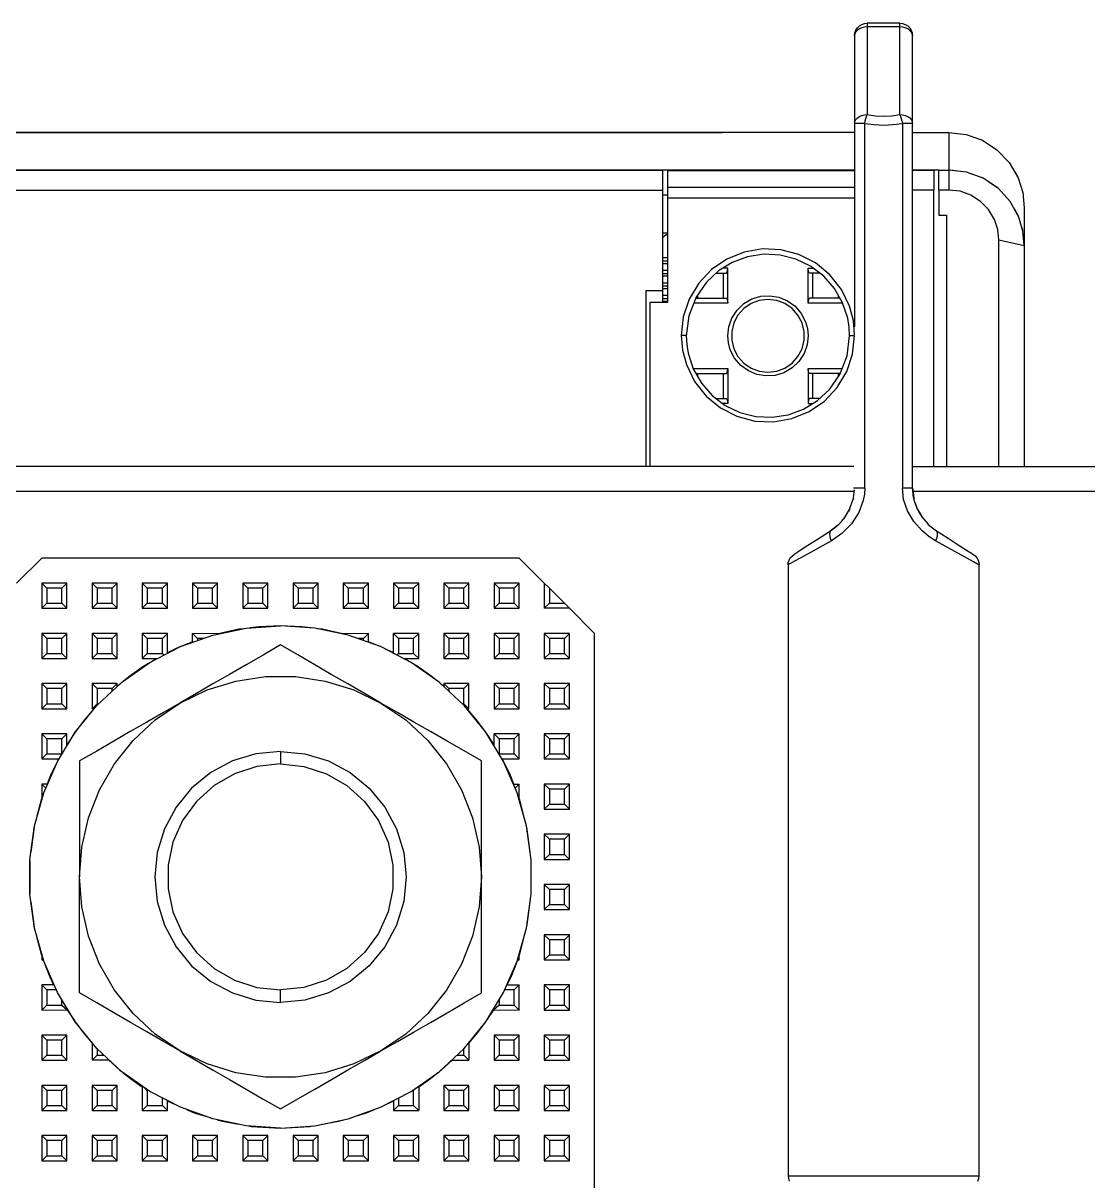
# Model space of a CAD drawing. Header units: millimetres. Extents: x 0 to 149, y 0 to 235.
# Drawn here: x 64.26 to 106.63, y 189.2 to 235.3 of the extents above; entities that cross this region are included whole.
import ezdxf

# ---------------------------------------------------------------- set-up
doc = ezdxf.new("R2010")
doc.units = ezdxf.units.MM

# ---------------------------------------------------------------- blocks, each defined once
blk = doc.blocks.new('CHINT_eff9f46a43ee547783ba41a7551f6a23_FACE_0')
at = {"color": 7, "linetype": 'CONTINUOUS', "true_color": 0x40d9ff}
for p, q in [((99.15, 235.3), (97.85, 235.3)), ((97.752, 216.793), (97.752, 231.308)), ((99.248, 231.308), (99.248, 216.793)), ((97.35, 230.95), (51.65, 230.95)), ((57.25, 230.95), (91.75, 230.95)), ((91.75, 230.95), (92.084, 230.95)), ((91.75, 230.95), (91.75, 230.95)), ((97.35, 229.45), (51.65, 229.45)), ((59.3, 229.45), (89.7, 229.45)), ((89.9, 229.45), (89.7, 229.45)), ((89.7, 229.45), (89.7, 228.653)), ((97.35, 229.45), (89.7, 229.45)), ((89.9, 229.45), (97.35, 229.45)), ((59.3, 228.653), (89.7, 228.653)), ((89.9, 228.45), (89.7, 228.45)), ((89.7, 226.95), (89.9, 226.95)), ((89.9, 225.95), (89.7, 225.95)), ((89.7, 225.835), (89.9, 225.835)), ((89.9, 225.719), (89.7, 225.719)), ((89.9, 225.45), (89.7, 225.45)), ((89.7, 225.335), (89.9, 225.335)), ((89.9, 225.219), (89.7, 225.219)), ((92.114, 225.35), (92.114, 224.35)), ((95.686, 224.35), (95.686, 225.35)), ((89.9, 224.95), (89.7, 224.95)), ((89.7, 224.835), (89.9, 224.835)), ((89.9, 224.719), (89.7, 224.719)), ((89.9, 224.45), (89.7, 224.45)), ((89.7, 224.335), (89.9, 224.335)), ((89.9, 224.219), (89.7, 224.219)), ((91.092, 224.468), (91.092, 224.35)), ((96.708, 224.35), (96.708, 224.454)), ((91.092, 221.35), (91.092, 221.246)), ((92.114, 221.35), (92.114, 220.35)), ((95.686, 220.35), (95.686, 221.35)), ((96.708, 221.232), (96.708, 221.35)), ((97.315, 217.65), (51.685, 217.65)), ((97.333, 216.656), (51.667, 216.656)), ((97.3, 216.374), (97.293, 216.338)), ((99.665, 216.656), (99.659, 216.656)), ((99.846, 215.948), (99.707, 216.338)), ((97.154, 215.948), (97.1, 215.855)), ((100.05, 215.61), (99.9, 215.855)), ((96.95, 215.61), (96.816, 215.451)), ((100.292, 215.331), (100.184, 215.451)), ((100.248, 215.375), (100.278, 215.343)), ((94.7, 213.727), (94.7, 189.4)), ((102.3, 189.4), (102.3, 213.727)), ((65.2, 212.8), (65, 213)), ((66, 213), (65, 213)), ((65, 213), (65, 212)), ((65.8, 212.8), (66, 213)), ((66, 212), (66, 213)), ((67.2, 212.8), (67, 213)), ((68, 213), (67, 213)), ((67, 213), (67, 212)), ((67.8, 212.8), (68, 213)), ((68, 212), (68, 213)), ((69.2, 212.8), (69, 213)), ((70, 213), (69, 213)), ((69, 213), (69, 212)), ((69.8, 212.8), (70, 213)), ((70, 212), (70, 213)), ((71.2, 212.8), (71, 213)), ((72, 213), (71, 213)), ((71, 213), (71, 212)), ((71.8, 212.8), (72, 213)), ((72, 212), (72, 213)), ((73.2, 212.8), (73, 213)), ((74, 213), (73, 213)), ((73, 213), (73, 212)), ((73.8, 212.8), (74, 213)), ((74, 212), (74, 213)), ((75.2, 212.8), (75, 213)), ((76, 213), (75, 213)), ((75, 213), (75, 212)), ((75.8, 212.8), (76, 213)), ((76, 212), (76, 213)), ((77.2, 212.8), (77, 213)), ((78, 213), (77, 213)), ((77, 213), (77, 212)), ((77.8, 212.8), (78, 213)), ((78, 212), (78, 213)), ((79.2, 212.8), (79, 213)), ((80, 213), (79, 213)), ((79, 213), (79, 212)), ((79.8, 212.8), (80, 213)), ((80, 212), (80, 213)), ((81.2, 212.8), (81, 213)), ((82, 213), (81, 213)), ((81, 213), (81, 212)), ((81.8, 212.8), (82, 213)), ((82, 212), (82, 213)), ((83.2, 212.8), (83, 213)), ((84, 213), (83, 213)), ((83, 213), (83, 212)), ((83.8, 212.8), (84, 213)), ((84, 212), (84, 213)), ((65.8, 212.8), (65.2, 212.8)), ((65.2, 212.8), (65.2, 212.2)), ((65.8, 212.2), (65.8, 212.8)), ((67.8, 212.8), (67.2, 212.8)), ((67.2, 212.8), (67.2, 212.2)), ((67.8, 212.2), (67.8, 212.8)), ((69.8, 212.8), (69.2, 212.8)), ((69.2, 212.8), (69.2, 212.2)), ((69.8, 212.2), (69.8, 212.8)), ((71.8, 212.8), (71.2, 212.8)), ((71.2, 212.8), (71.2, 212.2)), ((71.8, 212.2), (71.8, 212.8)), ((73.8, 212.8), (73.2, 212.8)), ((73.2, 212.8), (73.2, 212.2)), ((73.8, 212.2), (73.8, 212.8)), ((75.8, 212.8), (75.2, 212.8)), ((75.2, 212.8), (75.2, 212.2)), ((75.8, 212.2), (75.8, 212.8)), ((77.8, 212.8), (77.2, 212.8)), ((77.2, 212.8), (77.2, 212.2)), ((77.8, 212.2), (77.8, 212.8)), ((79.8, 212.8), (79.2, 212.8)), ((79.2, 212.8), (79.2, 212.2)), ((79.8, 212.2), (79.8, 212.8)), ((81.8, 212.8), (81.2, 212.8)), ((81.2, 212.8), (81.2, 212.2)), ((81.8, 212.2), (81.8, 212.8)), ((83.8, 212.8), (83.2, 212.8)), ((83.2, 212.8), (83.2, 212.2)), ((83.8, 212.2), (83.8, 212.8)), ((85.2, 212.8), (85.8, 212.2)), ((85.2, 212.8), (85.2, 212.2)), ((65.2, 212.2), (65, 212)), ((65.2, 212.2), (65.8, 212.2)), ((65.8, 212.2), (66, 212)), ((67.2, 212.2), (67, 212)), ((67.2, 212.2), (67.8, 212.2)), ((67.8, 212.2), (68, 212)), ((69.2, 212.2), (69, 212)), ((69.2, 212.2), (69.8, 212.2)), ((69.8, 212.2), (70, 212)), ((71.2, 212.2), (71, 212)), ((71.2, 212.2), (71.8, 212.2)), ((71.8, 212.2), (72, 212)), ((73.2, 212.2), (73, 212)), ((73.2, 212.2), (73.8, 212.2)), ((73.8, 212.2), (74, 212)), ((75.2, 212.2), (75, 212)), ((75.2, 212.2), (75.8, 212.2)), ((75.8, 212.2), (76, 212)), ((77.2, 212.2), (77, 212)), ((77.2, 212.2), (77.8, 212.2)), ((77.8, 212.2), (78, 212)), ((79.2, 212.2), (79, 212)), ((79.2, 212.2), (79.8, 212.2)), ((79.8, 212.2), (80, 212)), ((81.2, 212.2), (81, 212)), ((81.2, 212.2), (81.8, 212.2)), ((81.8, 212.2), (82, 212)), ((83.2, 212.2), (83, 212)), ((83.2, 212.2), (83.8, 212.2)), ((83.8, 212.2), (84, 212)), ((85.2, 212.2), (85, 212)), ((85.2, 212.2), (85.8, 212.2)), ((65, 212), (66, 212)), ((67, 212), (68, 212)), ((69, 212), (70, 212)), ((71, 212), (72, 212)), ((73, 212), (74, 212)), ((75, 212), (76, 212)), ((77, 212), (78, 212)), ((79, 212), (80, 212)), ((81, 212), (82, 212)), ((83, 212), (84, 212)), ((65.2, 210.8), (65, 211)), ((66, 211), (65, 211)), ((65, 211), (65, 210)), ((65.8, 210.8), (65.2, 210.8)), ((65.2, 210.8), (65.2, 210.2)), ((65.8, 210.8), (66, 211)), ((65.8, 210.2), (65.8, 210.8)), ((66, 210), (66, 211)), ((67.2, 210.8), (67, 211)), ((68, 211), (67, 211)), ((67, 211), (67, 210)), ((67.8, 210.8), (67.2, 210.8)), ((67.2, 210.8), (67.2, 210.2)), ((67.8, 210.8), (68, 211)), ((67.8, 210.2), (67.8, 210.8)), ((68, 210), (68, 211)), ((69.2, 210.8), (69, 211)), ((69, 211), (69, 210)), ((70, 211), (69, 211)), ((69.8, 210.8), (69.2, 210.8)), ((69.2, 210.8), (69.2, 210.2)), ((69.8, 210.8), (70, 211)), ((69.8, 210.2), (69.8, 210.8)), ((71.2, 210.8), (71, 211)), ((72.027, 210.989), (71, 211)), ((71.439, 210.8), (71.2, 210.8)), ((71.2, 210.8), (71.2, 210.715)), ((72.005, 210.971), (72.027, 210.989)), ((72.027, 210.976), (72.027, 210.989)), ((78, 211), (76.973, 210.989)), ((76.995, 210.971), (76.973, 210.989)), ((76.973, 210.989), (76.973, 210.976)), ((77.8, 210.8), (77.561, 210.8)), ((77.8, 210.8), (78, 211)), ((77.8, 210.715), (77.8, 210.8)), ((79.2, 210.8), (79, 211)), ((80, 211), (79, 211)), ((79.8, 210.8), (79.2, 210.8)), ((79.2, 210.8), (79.2, 210.2)), ((79.8, 210.8), (80, 211)), ((79.8, 210.2), (79.8, 210.8)), ((80, 210), (80, 211)), ((81.2, 210.8), (81, 211)), ((82, 211), (81, 211)), ((81, 211), (81, 210)), ((81.8, 210.8), (81.2, 210.8)), ((81.2, 210.8), (81.2, 210.2)), ((81.8, 210.8), (82, 211)), ((81.8, 210.2), (81.8, 210.8)), ((82, 210), (82, 211)), ((83.2, 210.8), (83, 211)), ((84, 211), (83, 211)), ((83, 211), (83, 210)), ((83.8, 210.8), (83.2, 210.8)), ((83.2, 210.8), (83.2, 210.2)), ((83.8, 210.8), (84, 211)), ((83.8, 210.2), (83.8, 210.8)), ((84, 210), (84, 211)), ((85.2, 210.8), (85, 211)), ((86, 211), (85, 211)), ((85, 211), (85, 210)), ((85.8, 210.8), (85.2, 210.8)), ((85.2, 210.8), (85.2, 210.2)), ((85.8, 210.8), (86, 211)), ((85.8, 210.2), (85.8, 210.8)), ((86, 210), (86, 211)), ((65.2, 210.2), (65, 210)), ((65, 210), (66, 210)), ((65.2, 210.2), (65.8, 210.2)), ((65.8, 210.2), (66, 210)), ((67.2, 210.2), (67, 210)), ((67, 210), (68, 210)), ((67.2, 210.2), (67.8, 210.2)), ((67.8, 210.2), (68, 210)), ((69.2, 210.2), (69, 210)), ((69, 210), (69.569, 210)), ((69.2, 210.2), (69.8, 210.2)), ((69.369, 209.878), (69.569, 210)), ((69.569, 210), (69.605, 210)), ((69.8, 210.2), (69.865, 210.135)), ((79.2, 210.2), (79.135, 210.135)), ((79.2, 210.2), (79.8, 210.2)), ((79.395, 210), (79.431, 210)), ((79.431, 210), (80, 210)), ((79.431, 210), (79.631, 209.878)), ((79.8, 210.2), (80, 210)), ((81.2, 210.2), (81, 210)), ((81, 210), (82, 210)), ((81.2, 210.2), (81.8, 210.2)), ((81.8, 210.2), (82, 210)), ((83.2, 210.2), (83, 210)), ((83, 210), (84, 210)), ((83.2, 210.2), (83.8, 210.2)), ((83.8, 210.2), (84, 210)), ((85.2, 210.2), (85, 210)), ((85, 210), (86, 210)), ((85.2, 210.2), (85.8, 210.2)), ((85.8, 210.2), (86, 210)), ((65.2, 208.8), (65, 209)), ((66, 209), (65, 209)), ((65, 209), (65, 208)), ((65.8, 208.8), (66, 209)), ((66, 208), (66, 209)), ((67.2, 208.8), (67, 209)), ((67, 209), (67, 208)), ((68, 209), (67, 209)), ((67.8, 208.8), (68, 209)), ((68, 208.899), (68.142, 209.013)), ((68, 208.899), (68, 209)), ((68, 208.88), (68, 208.899)), ((80.858, 209.013), (81, 208.899)), ((81.2, 208.8), (81, 209)), ((81, 209), (81, 208.899)), ((82, 209), (81, 209)), ((81, 208.899), (81, 208.88)), ((81.8, 208.8), (82, 209)), ((82, 208), (82, 209)), ((83.2, 208.8), (83, 209)), ((84, 209), (83, 209)), ((83, 209), (83, 208)), ((83.8, 208.8), (84, 209)), ((84, 208), (84, 209)), ((85.2, 208.8), (85, 209)), ((86, 209), (85, 209)), ((85, 209), (85, 208)), ((85.8, 208.8), (86, 209)), ((86, 208), (86, 209)), ((65.8, 208.8), (65.2, 208.8)), ((65.2, 208.8), (65.2, 208.2)), ((65.8, 208.2), (65.8, 208.8)), ((67.8, 208.8), (67.2, 208.8)), ((67.2, 208.8), (67.2, 208.2)), ((67.8, 208.694), (67.8, 208.8)), ((81.8, 208.8), (81.2, 208.8)), ((81.2, 208.8), (81.2, 208.694)), ((81.8, 208.2), (81.8, 208.8)), ((83.8, 208.8), (83.2, 208.8)), ((83.2, 208.8), (83.2, 208.2)), ((83.8, 208.2), (83.8, 208.8)), ((85.8, 208.8), (85.2, 208.8)), ((85.2, 208.8), (85.2, 208.2)), ((85.8, 208.2), (85.8, 208.8)), ((65.2, 208.2), (65, 208)), ((65, 208), (66, 208)), ((65.2, 208.2), (65.8, 208.2)), ((65.8, 208.2), (66, 208)), ((67.2, 208.2), (67, 208)), ((67.2, 208.2), (67.271, 208.2)), ((81.729, 208.2), (81.8, 208.2)), ((81.8, 208.2), (82, 208)), ((83.2, 208.2), (83, 208)), ((83, 208), (84, 208)), ((83.2, 208.2), (83.8, 208.2)), ((83.8, 208.2), (84, 208)), ((85.2, 208.2), (85, 208)), ((85, 208), (86, 208)), ((85.2, 208.2), (85.8, 208.2)), ((85.8, 208.2), (86, 208)), ((65.2, 206.8), (65, 207)), ((65, 207), (65, 206)), ((66, 207), (65, 207)), ((65.8, 206.8), (66, 207)), ((83.2, 206.8), (83, 207)), ((84, 207), (83, 207)), ((83.8, 206.8), (84, 207)), ((84, 206), (84, 207)), ((85.2, 206.8), (85, 207)), ((86, 207), (85, 207)), ((85, 207), (85, 206)), ((85.8, 206.8), (86, 207)), ((86, 206), (86, 207)), ((65.8, 206.8), (65.2, 206.8)), ((65.2, 206.8), (65.2, 206.2)), ((65.8, 206.2), (65.8, 206.8)), ((83.8, 206.8), (83.2, 206.8)), ((83.2, 206.8), (83.2, 206.2)), ((83.8, 206.2), (83.8, 206.8)), ((85.8, 206.8), (85.2, 206.8)), ((85.2, 206.8), (85.2, 206.2)), ((85.8, 206.2), (85.8, 206.8)), ((65.2, 206.2), (65, 206)), ((65.2, 206.2), (65.8, 206.2)), ((65.8, 206.2), (65.802, 206.198)), ((74.5, 206.3), (74.5, 205.8)), ((83.2, 206.2), (83.198, 206.198)), ((83.2, 206.2), (83.8, 206.2)), ((83.8, 206.2), (84, 206)), ((85.2, 206.2), (85, 206)), ((85.2, 206.2), (85.8, 206.2)), ((85.8, 206.2), (86, 206)), ((65, 206), (65.673, 206)), ((65.631, 205.917), (65.673, 206)), ((65.673, 206), (65.682, 206)), ((83.318, 206), (83.327, 206)), ((83.327, 206), (84, 206)), ((83.327, 206), (83.369, 205.917)), ((85, 206), (86, 206)), ((65.16, 204.84), (65, 205)), ((65, 205), (65, 204.422)), ((83.84, 204.84), (84, 205)), ((84, 204.422), (84, 205)), ((85.2, 204.8), (85, 205)), ((86, 205), (85, 205)), ((85, 205), (85, 204)), ((85.8, 204.8), (85.2, 204.8)), ((85.2, 204.8), (85.2, 204.2)), ((85.8, 204.8), (86, 205)), ((85.8, 204.2), (85.8, 204.8)), ((86, 204), (86, 205)), ((64.823, 203.741), (65, 204.422)), ((65, 204.422), (65, 204.373)), ((84, 204.373), (84, 204.422)), ((84, 204.422), (84.177, 203.741)), ((85.2, 204.2), (85, 204)), ((85, 204), (86, 204)), ((85.2, 204.2), (85.8, 204.2)), ((85.8, 204.2), (86, 204)), ((85.2, 202.8), (85, 203)), ((86, 203), (85, 203)), ((85, 203), (85, 202)), ((85.8, 202.8), (86, 203)), ((86, 202), (86, 203)), ((85.8, 202.8), (85.2, 202.8)), ((85.2, 202.8), (85.2, 202.2)), ((85.8, 202.2), (85.8, 202.8)), ((85.2, 202.2), (85, 202)), ((85, 202), (86, 202)), ((85.2, 202.2), (85.8, 202.2)), ((85.8, 202.2), (86, 202)), ((85.2, 200.8), (85, 201)), ((86, 201), (85, 201)), ((85, 201), (85, 200)), ((85.8, 200.8), (86, 201)), ((86, 200), (86, 201)), ((85.8, 200.8), (85.2, 200.8)), ((85.2, 200.8), (85.2, 200.2)), ((85.8, 200.2), (85.8, 200.8)), ((85.2, 200.2), (85, 200)), ((85.2, 200.2), (85.8, 200.2)), ((85.8, 200.2), (86, 200)), ((85, 200), (86, 200)), ((65, 198.178), (64.823, 198.859)), ((84.177, 198.859), (84, 198.178)), ((85.2, 198.8), (85, 199)), ((86, 199), (85, 199)), ((85, 199), (85, 198)), ((85.8, 198.8), (85.2, 198.8)), ((85.2, 198.8), (85.2, 198.2)), ((85.8, 198.8), (86, 199)), ((85.8, 198.2), (85.8, 198.8)), ((86, 198), (86, 199)), ((65, 198.227), (65, 198.178)), ((65, 198.178), (65, 198)), ((65.05, 198.05), (65, 198)), ((65, 198), (65.06, 198)), ((65.06, 198), (65.064, 198)), ((65.075, 197.961), (65.06, 198)), ((83.94, 198), (83.925, 197.961)), ((83.936, 198), (83.94, 198)), ((83.94, 198), (84, 198)), ((83.95, 198.05), (84, 198)), ((84, 198.178), (84, 198.227)), ((84, 198), (84, 198.178)), ((85.2, 198.2), (85, 198)), ((85, 198), (86, 198)), ((85.2, 198.2), (85.8, 198.2)), ((85.8, 198.2), (86, 198)), ((65.2, 196.8), (65, 197)), ((65, 197), (65, 196)), ((83.8, 196.8), (84, 197)), ((84, 196), (84, 197)), ((85.2, 196.8), (85, 197)), ((86, 197), (85, 197)), ((85, 197), (85, 196)), ((85.8, 196.8), (86, 197)), ((86, 196), (86, 197)), ((65.577, 196.8), (65.2, 196.8)), ((65.2, 196.8), (65.2, 196.2)), ((65.8, 196.2), (65.8, 196.405)), ((74.5, 196.3), (74.5, 196.8)), ((83.2, 196.405), (83.2, 196.2)), ((83.8, 196.8), (83.423, 196.8)), ((83.8, 196.2), (83.8, 196.8)), ((85.8, 196.8), (85.2, 196.8)), ((85.2, 196.8), (85.2, 196.2)), ((85.8, 196.2), (85.8, 196.8)), ((65.2, 196.2), (65, 196)), ((65, 196), (66.006, 196.01)), ((65.2, 196.2), (65.8, 196.2)), ((65.8, 196.2), (66.006, 196.01)), ((66.006, 196.01), (66.006, 196.067)), ((83.2, 196.2), (82.994, 196.01)), ((82.994, 196.067), (82.994, 196.01)), ((82.994, 196.01), (84, 196)), ((83.2, 196.2), (83.8, 196.2)), ((83.8, 196.2), (84, 196)), ((85.2, 196.2), (85, 196)), ((85, 196), (86, 196)), ((85.2, 196.2), (85.8, 196.2)), ((85.8, 196.2), (86, 196)), ((65.2, 194.8), (65, 195)), ((66, 195), (65, 195)), ((65, 195), (65, 194)), ((65.8, 194.8), (65.2, 194.8)), ((65.2, 194.8), (65.2, 194.2)), ((65.8, 194.8), (66, 195)), ((65.8, 194.2), (65.8, 194.8)), ((66, 194), (66, 195)), ((83.2, 194.8), (83, 195)), ((84, 195), (83, 195)), ((83, 195), (83, 194)), ((83.8, 194.8), (83.2, 194.8)), ((83.2, 194.8), (83.2, 194.2)), ((83.8, 194.8), (84, 195)), ((83.8, 194.2), (83.8, 194.8)), ((84, 194), (84, 195)), ((85.2, 194.8), (85, 195)), ((86, 195), (85, 195)), ((85, 195), (85, 194)), ((85.8, 194.8), (85.2, 194.8)), ((85.2, 194.8), (85.2, 194.2)), ((85.8, 194.8), (86, 195)), ((85.8, 194.2), (85.8, 194.8)), ((86, 194), (86, 195)), ((65.2, 194.2), (65, 194)), ((65.2, 194.2), (65.8, 194.2)), ((65.8, 194.2), (66, 194)), ((67.2, 194.2), (67, 194)), ((67.2, 194.467), (67.2, 194.2)), ((67.2, 194.2), (67.486, 194.2)), ((81.514, 194.2), (81.8, 194.2)), ((81.8, 194.2), (81.8, 194.467)), ((81.8, 194.2), (82, 194)), ((83.2, 194.2), (83, 194)), ((83.2, 194.2), (83.8, 194.2)), ((83.8, 194.2), (84, 194)), ((85.2, 194.2), (85, 194)), ((85.2, 194.2), (85.8, 194.2)), ((85.8, 194.2), (86, 194)), ((65, 194), (66, 194)), ((83, 194), (84, 194)), ((85, 194), (86, 194)), ((65.2, 192.8), (65, 193)), ((66, 193), (65, 193)), ((65, 193), (65, 192)), ((65.8, 192.8), (65.2, 192.8)), ((65.2, 192.8), (65.2, 192.2)), ((65.8, 192.8), (66, 193)), ((65.8, 192.2), (65.8, 192.8)), ((66, 192), (66, 193)), ((67.2, 192.8), (67, 193)), ((68, 193), (67, 193)), ((67, 193), (67, 192)), ((67.8, 192.8), (67.2, 192.8)), ((67.2, 192.8), (67.2, 192.2)), ((67.8, 192.8), (68, 193)), ((67.8, 192.2), (67.8, 192.8)), ((68, 192), (68, 193)), ((69.2, 192.8), (69.1, 192.9)), ((69.242, 192.8), (69.2, 192.8)), ((69.2, 192.8), (69.2, 192.2)), ((79.8, 192.8), (79.758, 192.8)), ((79.8, 192.8), (79.9, 192.9)), ((79.8, 192.2), (79.8, 192.8)), ((81.2, 192.8), (81, 193)), ((82, 193), (81, 193)), ((81, 193), (81, 192)), ((81.8, 192.8), (81.2, 192.8)), ((81.2, 192.8), (81.2, 192.2)), ((81.8, 192.8), (82, 193)), ((81.8, 192.2), (81.8, 192.8)), ((82, 192), (82, 193)), ((83.2, 192.8), (83, 193)), ((84, 193), (83, 193)), ((83, 193), (83, 192)), ((83.8, 192.8), (83.2, 192.8)), ((83.2, 192.8), (83.2, 192.2)), ((83.8, 192.8), (84, 193)), ((83.8, 192.2), (83.8, 192.8)), ((84, 192), (84, 193)), ((85.2, 192.8), (85, 193)), ((86, 193), (85, 193)), ((85, 193), (85, 192)), ((85.8, 192.8), (85.2, 192.8)), ((85.2, 192.8), (85.2, 192.2)), ((85.8, 192.8), (86, 193)), ((85.8, 192.2), (85.8, 192.8)), ((86, 192), (86, 193)), ((69.8, 192.2), (69.8, 192.499)), ((70, 192.37), (70, 192.395)), ((70.299, 192.24), (70, 192.37)), ((70, 192), (70, 192.37)), ((79, 192.37), (78.701, 192.24)), ((79, 192.395), (79, 192.37)), ((79, 192.37), (79, 192)), ((79.2, 192.499), (79.2, 192.2)), ((65.2, 192.2), (65, 192)), ((65, 192), (66, 192)), ((65.2, 192.2), (65.8, 192.2)), ((65.8, 192.2), (66, 192)), ((67.2, 192.2), (67, 192)), ((67, 192), (68, 192)), ((67.2, 192.2), (67.8, 192.2)), ((67.8, 192.2), (68, 192)), ((69.2, 192.2), (69, 192)), ((69, 192), (70, 192)), ((69.2, 192.2), (69.8, 192.2)), ((69.8, 192.2), (70, 192)), ((79.2, 192.2), (79, 192)), ((79, 192), (80, 192)), ((79.2, 192.2), (79.8, 192.2)), ((79.8, 192.2), (80, 192)), ((81.2, 192.2), (81, 192)), ((81, 192), (82, 192)), ((81.2, 192.2), (81.8, 192.2)), ((81.8, 192.2), (82, 192)), ((83.2, 192.2), (83, 192)), ((83, 192), (84, 192)), ((83.2, 192.2), (83.8, 192.2)), ((83.8, 192.2), (84, 192)), ((85.2, 192.2), (85, 192)), ((85, 192), (86, 192)), ((85.2, 192.2), (85.8, 192.2)), ((85.8, 192.2), (86, 192)), ((65.2, 190.8), (65, 191)), ((66, 191), (65, 191)), ((65, 191), (65, 190)), ((65.8, 190.8), (66, 191)), ((66, 190), (66, 191)), ((67.2, 190.8), (67, 191)), ((68, 191), (67, 191)), ((67, 191), (67, 190)), ((67.8, 190.8), (68, 191)), ((68, 190), (68, 191)), ((69.2, 190.8), (69, 191)), ((70, 191), (69, 191)), ((69, 191), (69, 190)), ((69.8, 190.8), (70, 191)), ((70, 190), (70, 191)), ((71.2, 190.8), (71, 191)), ((72, 191), (71, 191)), ((71, 191), (71, 190)), ((71.8, 190.8), (72, 191)), ((72, 190), (72, 191)), ((73.2, 190.8), (73, 191)), ((74, 191), (73, 191)), ((73, 191), (73, 190)), ((73.8, 190.8), (74, 191)), ((74, 190), (74, 191)), ((75.2, 190.8), (75, 191)), ((76, 191), (75, 191)), ((75, 191), (75, 190)), ((75.8, 190.8), (76, 191)), ((76, 190), (76, 191)), ((77.2, 190.8), (77, 191)), ((78, 191), (77, 191)), ((77, 191), (77, 190)), ((77.8, 190.8), (78, 191)), ((78, 190), (78, 191)), ((79.2, 190.8), (79, 191)), ((80, 191), (79, 191)), ((79, 191), (79, 190)), ((79.8, 190.8), (80, 191)), ((80, 190), (80, 191)), ((81.2, 190.8), (81, 191)), ((82, 191), (81, 191)), ((81, 191), (81, 190)), ((81.8, 190.8), (82, 191)), ((82, 190), (82, 191)), ((83.2, 190.8), (83, 191)), ((84, 191), (83, 191)), ((83, 191), (83, 190)), ((83.8, 190.8), (84, 191)), ((84, 190), (84, 191)), ((85.2, 190.8), (85, 191)), ((86, 191), (85, 191)), ((85, 191), (85, 190)), ((85.8, 190.8), (86, 191)), ((86, 190), (86, 191)), ((65.8, 190.8), (65.2, 190.8)), ((65.2, 190.8), (65.2, 190.2)), ((65.8, 190.2), (65.8, 190.8)), ((67.8, 190.8), (67.2, 190.8)), ((67.2, 190.8), (67.2, 190.2)), ((67.8, 190.2), (67.8, 190.8)), ((69.8, 190.8), (69.2, 190.8)), ((69.2, 190.8), (69.2, 190.2)), ((69.8, 190.2), (69.8, 190.8)), ((71.8, 190.8), (71.2, 190.8)), ((71.2, 190.8), (71.2, 190.2)), ((71.8, 190.2), (71.8, 190.8)), ((73.8, 190.8), (73.2, 190.8)), ((73.2, 190.8), (73.2, 190.2)), ((73.8, 190.2), (73.8, 190.8)), ((75.8, 190.8), (75.2, 190.8)), ((75.2, 190.8), (75.2, 190.2)), ((75.8, 190.2), (75.8, 190.8)), ((77.8, 190.8), (77.2, 190.8)), ((77.2, 190.8), (77.2, 190.2)), ((77.8, 190.2), (77.8, 190.8)), ((79.8, 190.8), (79.2, 190.8)), ((79.2, 190.8), (79.2, 190.2)), ((79.8, 190.2), (79.8, 190.8)), ((81.8, 190.8), (81.2, 190.8)), ((81.2, 190.8), (81.2, 190.2)), ((81.8, 190.2), (81.8, 190.8)), ((83.8, 190.8), (83.2, 190.8)), ((83.2, 190.8), (83.2, 190.2)), ((83.8, 190.2), (83.8, 190.8)), ((85.8, 190.8), (85.2, 190.8)), ((85.2, 190.8), (85.2, 190.2)), ((85.8, 190.2), (85.8, 190.8)), ((65.2, 190.2), (65, 190)), ((65, 190), (66, 190)), ((65.2, 190.2), (65.8, 190.2)), ((65.8, 190.2), (66, 190)), ((67.2, 190.2), (67, 190)), ((67, 190), (68, 190)), ((67.2, 190.2), (67.8, 190.2)), ((67.8, 190.2), (68, 190)), ((69.2, 190.2), (69, 190)), ((69, 190), (70, 190)), ((69.2, 190.2), (69.8, 190.2)), ((69.8, 190.2), (70, 190)), ((71.2, 190.2), (71, 190)), ((71, 190), (72, 190)), ((71.2, 190.2), (71.8, 190.2)), ((71.8, 190.2), (72, 190)), ((73.2, 190.2), (73, 190)), ((73, 190), (74, 190)), ((73.2, 190.2), (73.8, 190.2)), ((73.8, 190.2), (74, 190)), ((75.2, 190.2), (75, 190)), ((75, 190), (76, 190)), ((75.2, 190.2), (75.8, 190.2)), ((75.8, 190.2), (76, 190)), ((77.2, 190.2), (77, 190)), ((77, 190), (78, 190)), ((77.2, 190.2), (77.8, 190.2)), ((77.8, 190.2), (78, 190)), ((79.2, 190.2), (79, 190)), ((79, 190), (80, 190)), ((79.2, 190.2), (79.8, 190.2)), ((79.8, 190.2), (80, 190)), ((81.2, 190.2), (81, 190)), ((81, 190), (82, 190)), ((81.2, 190.2), (81.8, 190.2)), ((81.8, 190.2), (82, 190)), ((83.2, 190.2), (83, 190)), ((83, 190), (84, 190)), ((83.2, 190.2), (83.8, 190.2)), ((83.8, 190.2), (84, 190)), ((85.2, 190.2), (85, 190)), ((85, 190), (86, 190)), ((85.2, 190.2), (85.8, 190.2)), ((85.8, 190.2), (86, 190))]:
    blk.add_line(p, q, dxfattribs=at)
for points in [[(97.35, 234.8), (97.363, 234.911), (97.4, 235.017), (97.459, 235.112), (97.538, 235.191), (97.633, 235.25), (97.739, 235.287), (97.85, 235.3)], [(97.85, 235.154), (97.739, 235.145), (97.633, 235.119), (97.538, 235.076), (97.459, 235.02), (97.4, 234.953), (97.363, 234.879), (97.35, 234.8)], [(97.85, 235.3), (97.85, 235.29), (97.85, 235.262), (97.85, 235.216), (97.85, 235.154)], [(99.15, 231.661), (99.15, 235.154), (97.85, 235.154), (97.85, 231.661)], [(99.15, 235.3), (99.261, 235.287), (99.367, 235.25), (99.462, 235.191), (99.541, 235.112), (99.6, 235.017), (99.637, 234.911), (99.65, 234.8)], [(99.15, 235.154), (99.15, 235.216), (99.15, 235.262), (99.15, 235.29), (99.15, 235.3)], [(99.65, 234.8), (99.637, 234.879), (99.6, 234.953), (99.541, 235.02), (99.462, 235.076), (99.367, 235.119), (99.261, 235.145), (99.15, 235.154)], [(97.35, 234.8), (97.35, 231.308), (97.35, 223.209)], [(99.693, 216.41), (99.65, 216.793), (99.65, 231.308), (99.65, 234.8)], [(97.35, 231.308), (97.363, 231.386), (97.4, 231.461), (97.459, 231.528), (97.538, 231.584), (97.633, 231.626), (97.739, 231.652), (97.85, 231.661)], [(97.752, 231.308), (97.772, 231.406), (97.796, 231.5), (97.823, 231.586), (97.85, 231.661)], [(97.85, 231.661), (98.172, 231.613), (98.5, 231.596), (98.828, 231.613), (99.15, 231.661)], [(99.15, 231.661), (99.177, 231.586), (99.204, 231.5), (99.228, 231.406), (99.248, 231.308)], [(99.15, 231.661), (99.261, 231.652), (99.367, 231.626), (99.462, 231.584), (99.541, 231.528), (99.6, 231.461), (99.637, 231.386), (99.65, 231.308)], [(97.752, 231.308), (97.643, 231.308), (97.545, 231.308), (97.463, 231.308), (97.401, 231.308), (97.363, 231.308), (97.35, 231.308)], [(97.752, 231.308), (98.124, 231.259), (98.5, 231.243), (98.876, 231.259), (99.248, 231.308)], [(99.65, 231.308), (99.637, 231.308), (99.599, 231.308), (99.537, 231.308), (99.455, 231.308), (99.357, 231.308), (99.248, 231.308)], [(99.65, 230.95), (101.1, 230.95), (101.1, 229.45)], [(101.1, 230.95), (101.784, 230.871), (102.433, 230.637), (103.015, 230.259), (103.497, 229.754), (103.851, 229.146), (104.037, 228.561), (104.1, 227.95), (104.1, 226.452)], [(89.9, 229.45), (89.9, 229.446), (89.9, 228.452), (89.9, 228.343), (97.35, 228.343)], [(89.9, 229.446), (89.9, 229.435), (89.9, 229.417)], [(97.35, 229.417), (89.9, 229.417), (89.9, 228.765), (97.35, 228.765)], [(100.7, 229.45), (99.65, 229.45), (100.5, 229.45), (100.5, 228.653)], [(100.7, 228.654), (100.7, 229.45), (101.1, 229.45), (101.1, 228.655), (100.7, 228.654)], [(104.1, 226.45), (104.046, 227.016), (103.884, 227.568), (103.54, 228.195), (103.058, 228.723), (102.466, 229.121), (101.798, 229.368), (101.1, 229.45)], [(101.791, 229.369), (101.784, 229.371), (101.156, 229.443)], [(102.449, 229.127), (102.433, 229.137), (101.979, 229.301)], [(89.9, 228.765), (89.9, 228.714), (89.9, 228.642), (89.9, 228.553), (89.9, 228.452)], [(103.035, 228.738), (103.015, 228.759), (102.679, 228.977)], [(89.9, 228.343), (89.9, 224.171), (89.2, 224.171), (89.2, 217.65)], [(89.7, 228.653), (89.7, 224.65), (89.7, 224.171)], [(100.5, 217.65), (100.5, 228.653), (99.65, 228.653)], [(100.7, 228.654), (100.7, 227.65), (101, 227.65), (101, 217.65)], [(103.086, 226.669), (103.042, 227.083), (102.91, 227.484), (102.676, 227.876), (102.36, 228.203), (101.977, 228.45), (101.547, 228.603), (101.1, 228.655)], [(103.516, 228.222), (103.497, 228.254), (103.249, 228.514)], [(103.865, 227.602), (103.851, 227.646), (103.68, 227.94)], [(89.7, 226.75), (89.78, 226.834), (89.876, 226.897), (89.9, 226.906)], [(104.039, 227.039), (104.037, 227.061), (103.98, 227.24)], [(103.085, 217.65), (103.086, 226.669), (104.1, 226.45), (104.1, 217.65)], [(97.348, 222.891), (97.299, 223.464), (97.148, 224.031), (96.824, 224.699), (96.365, 225.282), (95.792, 225.752), (95.133, 226.09), (94.418, 226.279), (93.68, 226.311), (92.951, 226.185), (92.266, 225.906), (91.655, 225.488), (91.147, 224.947), (90.766, 224.309), (90.53, 223.61), (90.45, 222.868)], [(97.15, 222.85), (97.131, 223.2), (97.074, 223.546), (96.871, 224.167), (96.548, 224.735), (96.118, 225.226), (95.599, 225.62), (95.013, 225.903), (94.383, 226.064), (93.734, 226.096), (93.091, 225.998), (92.481, 225.774), (91.926, 225.432), (91.451, 224.986), (91.038, 224.39), (90.749, 223.645), (90.65, 222.85)], [(91.839, 225.35), (92.237, 225.35), (92.247, 225.353), (92.257, 225.361), (92.27, 225.38), (92.281, 225.407), (92.289, 225.439), (92.295, 225.474), (92.299, 225.512), (92.3, 225.55)], [(92.3, 224.15), (92.3, 225.55), (92.118, 225.55)], [(95.5, 224.15), (95.5, 225.55), (95.692, 225.55)], [(95.954, 225.35), (95.563, 225.35), (95.545, 225.358), (95.529, 225.382), (95.517, 225.412), (95.509, 225.445), (95.504, 225.481), (95.501, 225.515), (95.5, 225.55)], [(89.05, 217.65), (89.05, 224.65), (89.7, 224.65)], [(92.3, 224.15), (91.521, 224.15), (90.945, 224.15)], [(91.023, 224.35), (91.547, 224.35), (92.237, 224.35), (92.255, 224.342), (92.271, 224.318), (92.283, 224.288), (92.291, 224.255), (92.296, 224.219), (92.299, 224.185), (92.3, 224.15)], [(95.474, 223.135), (95.5, 222.85), (95.459, 222.489), (95.335, 222.142), (95.131, 221.828), (94.859, 221.569), (94.537, 221.382), (94.185, 221.276), (93.822, 221.252), (93.462, 221.311), (93.121, 221.453), (92.817, 221.672), (92.572, 221.957), (92.402, 222.287), (92.326, 222.565), (92.3, 222.85), (92.341, 223.211), (92.465, 223.558), (92.669, 223.872), (92.941, 224.131), (93.263, 224.318), (93.615, 224.424), (93.978, 224.448), (94.338, 224.389), (94.679, 224.247), (94.983, 224.028), (95.228, 223.743), (95.398, 223.413), (95.474, 223.135)], [(94.247, 224.258), (93.9, 224.3), (93.553, 224.258), (93.226, 224.134), (92.938, 223.935), (92.707, 223.674), (92.544, 223.364), (92.461, 223.025), (92.461, 222.675), (92.544, 222.336), (92.707, 222.026), (92.938, 221.765), (93.226, 221.566), (93.553, 221.442), (93.9, 221.4), (94.247, 221.442), (94.574, 221.566), (94.862, 221.765), (95.093, 222.026), (95.256, 222.336), (95.339, 222.675), (95.339, 223.025), (95.256, 223.364), (95.093, 223.674), (94.862, 223.935), (94.574, 224.134), (94.247, 224.258)], [(96.767, 224.35), (96.253, 224.35), (95.563, 224.35), (95.553, 224.347), (95.543, 224.339), (95.53, 224.32), (95.519, 224.293), (95.511, 224.261), (95.505, 224.226), (95.501, 224.188), (95.5, 224.15)], [(96.877, 224.15), (96.279, 224.15), (95.5, 224.15)], [(90.45, 222.868), (90.501, 222.272), (90.652, 221.705), (90.976, 221.037), (91.435, 220.453), (92.008, 219.983), (92.667, 219.646), (93.382, 219.457), (94.12, 219.425), (94.849, 219.551), (95.534, 219.83), (96.145, 220.248), (96.653, 220.788), (97.034, 221.427), (97.27, 222.125), (97.348, 222.847)], [(90.65, 222.85), (90.645, 222.854), (90.63, 222.858), (90.606, 222.861), (90.575, 222.864), (90.537, 222.866), (90.495, 222.867), (90.45, 222.868)], [(90.65, 222.85), (90.669, 222.5), (90.726, 222.154), (90.929, 221.533), (91.252, 220.965), (91.682, 220.474), (92.201, 220.08), (92.787, 219.797), (93.417, 219.636), (94.066, 219.604), (94.709, 219.702), (95.319, 219.926), (95.874, 220.268), (96.349, 220.714), (96.762, 221.31), (97.051, 222.055), (97.15, 222.85)], [(97.15, 222.85), (97.155, 222.854), (97.17, 222.858), (97.194, 222.861), (97.225, 222.864), (97.263, 222.866), (97.306, 222.867), (97.348, 222.868)], [(90.923, 221.55), (91.521, 221.55), (92.3, 221.55)], [(91.033, 221.35), (91.547, 221.35), (92.237, 221.35), (92.247, 221.353), (92.257, 221.361), (92.27, 221.38), (92.281, 221.407), (92.289, 221.439), (92.295, 221.474), (92.299, 221.512), (92.3, 221.55)], [(92.3, 221.55), (92.3, 220.15), (92.108, 220.15)], [(95.5, 221.55), (95.5, 220.15), (95.682, 220.15)], [(96.777, 221.35), (96.253, 221.35), (95.563, 221.35), (95.545, 221.358), (95.529, 221.382), (95.517, 221.412), (95.509, 221.445), (95.504, 221.481), (95.501, 221.515), (95.5, 221.55)], [(95.5, 221.55), (96.279, 221.55), (96.855, 221.55)], [(91.846, 220.35), (92.237, 220.35), (92.255, 220.342), (92.271, 220.318), (92.283, 220.288), (92.291, 220.255), (92.296, 220.219), (92.299, 220.185), (92.3, 220.15)], [(95.961, 220.35), (95.563, 220.35), (95.553, 220.347), (95.543, 220.339), (95.53, 220.32), (95.519, 220.293), (95.511, 220.261), (95.505, 220.226), (95.501, 220.188), (95.5, 220.15)], [(99.685, 217.65), (117.5, 217.65), (117.5, 216.656), (99.667, 216.656)], [(97.752, 216.793), (97.737, 216.541), (97.692, 216.294), (97.515, 215.812), (97.222, 215.361), (96.846, 214.977), (96.427, 214.689)], [(96.43, 215.11), (96.68, 215.303), (96.689, 215.311), (96.69, 215.312), (96.691, 215.313), (96.694, 215.316), (96.927, 215.574), (96.929, 215.577), (96.931, 215.579), (97.145, 215.928), (97.148, 215.934), (97.149, 215.937), (97.151, 215.941), (97.296, 216.344), (97.297, 216.35), (97.298, 216.353), (97.3, 216.374), (97.301, 216.397), (97.341, 216.718)], [(97.309, 216.799), (97.454, 216.793), (97.516, 216.793), (97.576, 216.793), (97.643, 216.793), (97.752, 216.793)], [(100.573, 214.689), (100.299, 214.864), (100.041, 215.078), (99.706, 215.454), (99.452, 215.88), (99.299, 216.33), (99.248, 216.793)], [(99.248, 216.793), (99.297, 216.793), (99.344, 216.793), (99.412, 216.793), (99.474, 216.793), (99.528, 216.793), (99.58, 216.793), (99.614, 216.793), (99.637, 216.793), (99.65, 216.793)], [(99.65, 216.793), (99.665, 216.559), (99.665, 216.558), (99.665, 216.557), (99.665, 216.556), (99.708, 216.328), (99.709, 216.325), (99.711, 216.319), (99.835, 215.971), (99.837, 215.967), (99.843, 215.954), (100.019, 215.649), (100.022, 215.644), (100.025, 215.641), (100.263, 215.358), (100.266, 215.354), (100.267, 215.353), (100.268, 215.352), (100.279, 215.341), (100.57, 215.11)], [(99.65, 216.793), (99.699, 216.397), (99.7, 216.374), (99.7, 216.374)], [(96.702, 215.325), (96.43, 215.11), (96.708, 215.331)], [(94.7, 213.727), (94.71, 213.826), (94.74, 213.921), (94.787, 214.009), (94.97, 214.173), (95.094, 214.253), (95.387, 214.441), (95.834, 214.728), (96.43, 215.11)], [(96.427, 214.689), (96.393, 214.778), (96.37, 214.868), (96.363, 214.95), (96.371, 215.02), (96.395, 215.074), (96.43, 215.11)], [(100.57, 215.11), (100.605, 215.074), (100.629, 215.02), (100.637, 214.95), (100.63, 214.868), (100.607, 214.778), (100.573, 214.689)], [(100.57, 215.11), (101.07, 214.789), (101.47, 214.533), (101.808, 214.316), (102.006, 214.189), (102.148, 214.086), (102.213, 214.009), (102.261, 213.921), (102.29, 213.826), (102.3, 213.727)], [(96.427, 214.689), (95.828, 214.355), (95.35, 214.089), (94.986, 213.886), (94.771, 213.766), (94.7, 213.727)], [(102.3, 213.727), (102.245, 213.757), (102.077, 213.851), (101.719, 214.051), (101.217, 214.33), (100.573, 214.689)], [(85, 213), (84, 214), (65, 214), (64, 213)], [(85.2, 212.8), (85, 213), (85, 212)], [(85.8, 212.2), (86, 212), (85, 212)], [(87, 182.65), (87, 211), (86, 212)], [(74.5, 191.3), (73.138, 191.393), (71.802, 191.671), (70.516, 192.128), (69.304, 192.756), (68.189, 193.543), (67.192, 194.474), (66.33, 195.533), (65.621, 196.699), (65.077, 197.951), (64.709, 199.265), (64.523, 200.618), (64.523, 201.982), (64.709, 203.335), (65.077, 204.649), (65.621, 205.901), (66.33, 207.067), (67.192, 208.126), (68.189, 209.057), (69.304, 209.844), (70.516, 210.472), (71.802, 210.929), (73.138, 211.207), (74.5, 211.3)], [(73.04, 211.186), (72.842, 211.162), (72.027, 210.989)], [(74.5, 211.3), (73.668, 211.265), (73.279, 211.216)], [(74.5, 191.3), (75.862, 191.393), (77.198, 191.671), (78.484, 192.128), (79.696, 192.756), (80.811, 193.543), (81.808, 194.474), (82.67, 195.533), (83.379, 196.699), (83.923, 197.951), (84.291, 199.265), (84.477, 200.618), (84.477, 201.982), (84.291, 203.335), (83.923, 204.649), (83.379, 205.901), (82.67, 207.067), (81.808, 208.126), (80.811, 209.057), (79.696, 209.844), (78.484, 210.472), (77.198, 210.929), (75.862, 211.207), (74.5, 211.3)], [(75.721, 211.216), (75.332, 211.265), (74.5, 211.3)], [(76.973, 210.989), (76.158, 211.162), (75.96, 211.186)], [(70, 210.205), (70, 210.23), (70, 211)], [(71, 210.644), (71, 210.667), (71, 211)], [(78, 210.644), (78, 210.667), (78, 211)], [(79, 210.205), (79, 210.23), (79, 211)], [(70.494, 210.461), (70.328, 210.388), (70, 210.23)], [(78.5, 208.228), (77.841, 208.609), (77.182, 208.989), (76.524, 209.369), (75.861, 209.752), (75.187, 210.141), (74.5, 210.538), (73.809, 210.139), (73.132, 209.748), (72.469, 209.365), (71.813, 208.986), (71.156, 208.607), (70.5, 208.228)], [(71, 210.667), (70.661, 210.534), (70.538, 210.48)], [(78.462, 210.48), (78.339, 210.534), (78, 210.667)], [(79, 210.23), (78.672, 210.388), (78.506, 210.461)], [(69.242, 209.8), (69.023, 209.667), (68.499, 209.299), (68.254, 209.103)], [(80.746, 209.103), (80.501, 209.299), (79.977, 209.667), (79.758, 209.8)], [(70.5, 208.228), (71.577, 208.747), (72.72, 209.099), (73.902, 209.278), (75.098, 209.278), (76.28, 209.099), (77.423, 208.747), (78.5, 208.228)], [(67.076, 208), (66.689, 207.544), (66.331, 207.067)], [(66.5, 201.3), (66.589, 202.492), (66.855, 203.658), (67.292, 204.771), (67.89, 205.807), (68.636, 206.741), (69.512, 207.555), (70.5, 208.228)], [(70.5, 208.228), (69.841, 207.848), (69.182, 207.467), (68.524, 207.088), (67.862, 206.705), (67.187, 206.315), (66.5, 205.919), (66.5, 205.121), (66.5, 204.339), (66.5, 203.574), (66.5, 202.816), (66.5, 202.058), (66.5, 201.3)], [(67.09, 208), (67.076, 208), (67, 208)], [(78.5, 208.228), (79.488, 207.555), (80.364, 206.741), (81.11, 205.807), (81.708, 204.771), (82.145, 203.658), (82.411, 202.492), (82.5, 201.3)], [(82.5, 201.3), (82.5, 202.061), (82.5, 202.822), (82.5, 203.581), (82.5, 204.347), (82.5, 205.126), (82.5, 205.919), (81.809, 206.318), (81.132, 206.709), (80.469, 207.091), (79.813, 207.47), (79.156, 207.849), (78.5, 208.228)], [(81.91, 208), (81.924, 208), (82, 208)], [(82.669, 207.067), (82.311, 207.544), (81.924, 208)], [(66.33, 207.067), (66.33, 207.066), (66, 206.568)], [(66, 206.524), (66, 206.568), (66, 207)], [(83, 206.568), (82.67, 207.066), (82.67, 207.067)], [(83, 206.524), (83, 206.568), (83, 207)], [(74.5, 206.3), (73.525, 206.204), (72.587, 205.919), (71.722, 205.457), (70.964, 204.836), (70.343, 204.078), (69.881, 203.213), (69.596, 202.275), (69.5, 201.3), (69.596, 200.325), (69.881, 199.387), (70.343, 198.522), (70.964, 197.764), (71.722, 197.143), (72.587, 196.681), (73.525, 196.396), (74.5, 196.3)], [(74.5, 206.3), (75.475, 206.204), (76.413, 205.919), (77.278, 205.457), (78.036, 204.836), (78.657, 204.078), (79.119, 203.213), (79.404, 202.275), (79.5, 201.3), (79.404, 200.325), (79.119, 199.387), (78.657, 198.522), (78.036, 197.764), (77.278, 197.143), (76.413, 196.681), (75.475, 196.396), (74.5, 196.3)], [(65.612, 205.879), (65.507, 205.672), (65.352, 205.339), (65.21, 205)], [(74.5, 205.8), (73.564, 205.702), (72.67, 205.411), (71.855, 204.941), (71.156, 204.311), (70.603, 203.55), (70.22, 202.691), (70.025, 201.77), (70.025, 200.83), (70.22, 199.909), (70.603, 199.05), (71.156, 198.289), (71.855, 197.659), (72.67, 197.189), (73.564, 196.898), (74.5, 196.8)], [(74.5, 205.8), (75.436, 205.702), (76.33, 205.411), (77.145, 204.941), (77.844, 204.311), (78.397, 203.55), (78.78, 202.691), (78.975, 201.77), (78.975, 200.83), (78.78, 199.909), (78.397, 199.05), (77.844, 198.289), (77.145, 197.659), (76.33, 197.189), (75.436, 196.898), (74.5, 196.8)], [(83.79, 205), (83.648, 205.339), (83.493, 205.672), (83.388, 205.879)], [(65.23, 205), (65.21, 205), (65, 205)], [(83.77, 205), (83.79, 205), (84, 205)], [(64.7, 203.266), (64.681, 203.194), (64.565, 202.285)], [(84.435, 202.285), (84.319, 203.194), (84.3, 203.266)], [(64.523, 201.959), (64.52, 201.935), (64.52, 200.665), (64.523, 200.641)], [(84.477, 200.641), (84.48, 200.665), (84.48, 201.935), (84.477, 201.959)], [(70.5, 194.372), (69.512, 195.045), (68.636, 195.859), (67.89, 196.793), (67.292, 197.829), (66.855, 198.942), (66.589, 200.108), (66.5, 201.3)], [(70.5, 194.372), (69.844, 194.751), (69.187, 195.13), (68.531, 195.509), (67.868, 195.891), (67.191, 196.282), (66.5, 196.681), (66.5, 197.474), (66.5, 198.253), (66.5, 199.019), (66.5, 199.778), (66.5, 200.539), (66.5, 201.3)], [(82.5, 201.3), (82.411, 200.108), (82.145, 198.942), (81.708, 197.829), (81.11, 196.793), (80.364, 195.859), (79.488, 195.045), (78.5, 194.372)], [(78.5, 194.372), (79.159, 194.752), (79.818, 195.133), (80.476, 195.512), (81.138, 195.895), (81.813, 196.285), (82.5, 196.681), (82.5, 197.479), (82.5, 198.261), (82.5, 199.026), (82.5, 199.784), (82.5, 200.542), (82.5, 201.3)], [(64.565, 200.315), (64.681, 199.406), (64.7, 199.334)], [(84.3, 199.334), (84.319, 199.406), (84.435, 200.315)], [(65.083, 197.938), (65.185, 197.662), (65.323, 197.328), (65.472, 197)], [(83.528, 197), (83.677, 197.328), (83.815, 197.662), (83.917, 197.938)], [(65.491, 197), (65.472, 197), (65, 197)], [(83.509, 197), (83.528, 197), (84, 197)], [(66.006, 196.01), (66.317, 195.553), (66.327, 195.539)], [(82.673, 195.539), (82.683, 195.553), (82.994, 196.01)], [(66.34, 195.522), (66.646, 195.11), (67, 194.686)], [(82, 194.686), (82.354, 195.11), (82.66, 195.522)], [(67, 194.71), (67, 194.686), (67, 194)], [(82, 194.71), (82, 194.686), (82, 194)], [(78.5, 194.372), (77.423, 193.853), (76.28, 193.501), (75.098, 193.322), (73.902, 193.322), (72.72, 193.501), (71.577, 193.853), (70.5, 194.372)], [(70.5, 194.372), (71.159, 193.991), (71.818, 193.611), (72.476, 193.231), (73.139, 192.848), (73.813, 192.459), (74.5, 192.062), (75.191, 192.461), (75.868, 192.852), (76.531, 193.235), (77.187, 193.614), (77.844, 193.993), (78.5, 194.372)], [(67.7, 194), (67.666, 194), (67, 194)], [(67.666, 194), (68.09, 193.624), (68.165, 193.566)], [(80.835, 193.566), (80.91, 193.624), (81.334, 194)], [(81.3, 194), (81.334, 194), (82, 194)], [(68.233, 193.512), (68.536, 193.273), (69, 192.948)], [(80, 192.948), (80.464, 193.273), (80.767, 193.512)], [(69, 192.971), (69, 192.948), (69, 192)], [(80, 192.971), (80, 192.948), (80, 192)], [(70.756, 192.043), (71.07, 191.907), (71.512, 191.774)], [(77.488, 191.774), (77.93, 191.907), (78.244, 192.043)], [(71.975, 191.635), (72.187, 191.571), (72.823, 191.459)], [(73.228, 191.387), (73.336, 191.368), (74.5, 191.3)], [(74.5, 191.3), (75.664, 191.368), (75.772, 191.387)], [(76.177, 191.459), (76.813, 191.571), (77.025, 191.635)], [(94.7, 189.4), (94.713, 189.289), (94.75, 189.183)], [(102.25, 189.183), (102.287, 189.289), (102.3, 189.4)], [(94.7, 189.4), (94.795, 189.4), (95.076, 189.4), (95.529, 189.4), (96.131, 189.4), (96.851, 189.4), (97.654, 189.4), (98.5, 189.4), (99.346, 189.4), (100.149, 189.4), (100.869, 189.4), (101.471, 189.4), (101.924, 189.4), (102.205, 189.4), (102.3, 189.4)]]:
    blk.add_lwpolyline(points, dxfattribs=at)
blk = doc.blocks.new('CHINT_eff9f46a43ee547783ba41a7551f6a23')
at = {"true_color": 0x40d9ff}
blk.add_blockref('CHINT_eff9f46a43ee547783ba41a7551f6a23_FACE_0', (0, 0), dxfattribs=at)

msp = doc.modelspace()

# ---------------------------------------------------------------- block references
at = {"true_color": 0x40d9ff}
msp.add_blockref('CHINT_eff9f46a43ee547783ba41a7551f6a23', (0, 0), dxfattribs=at)

doc.saveas('drawing.dxf')
